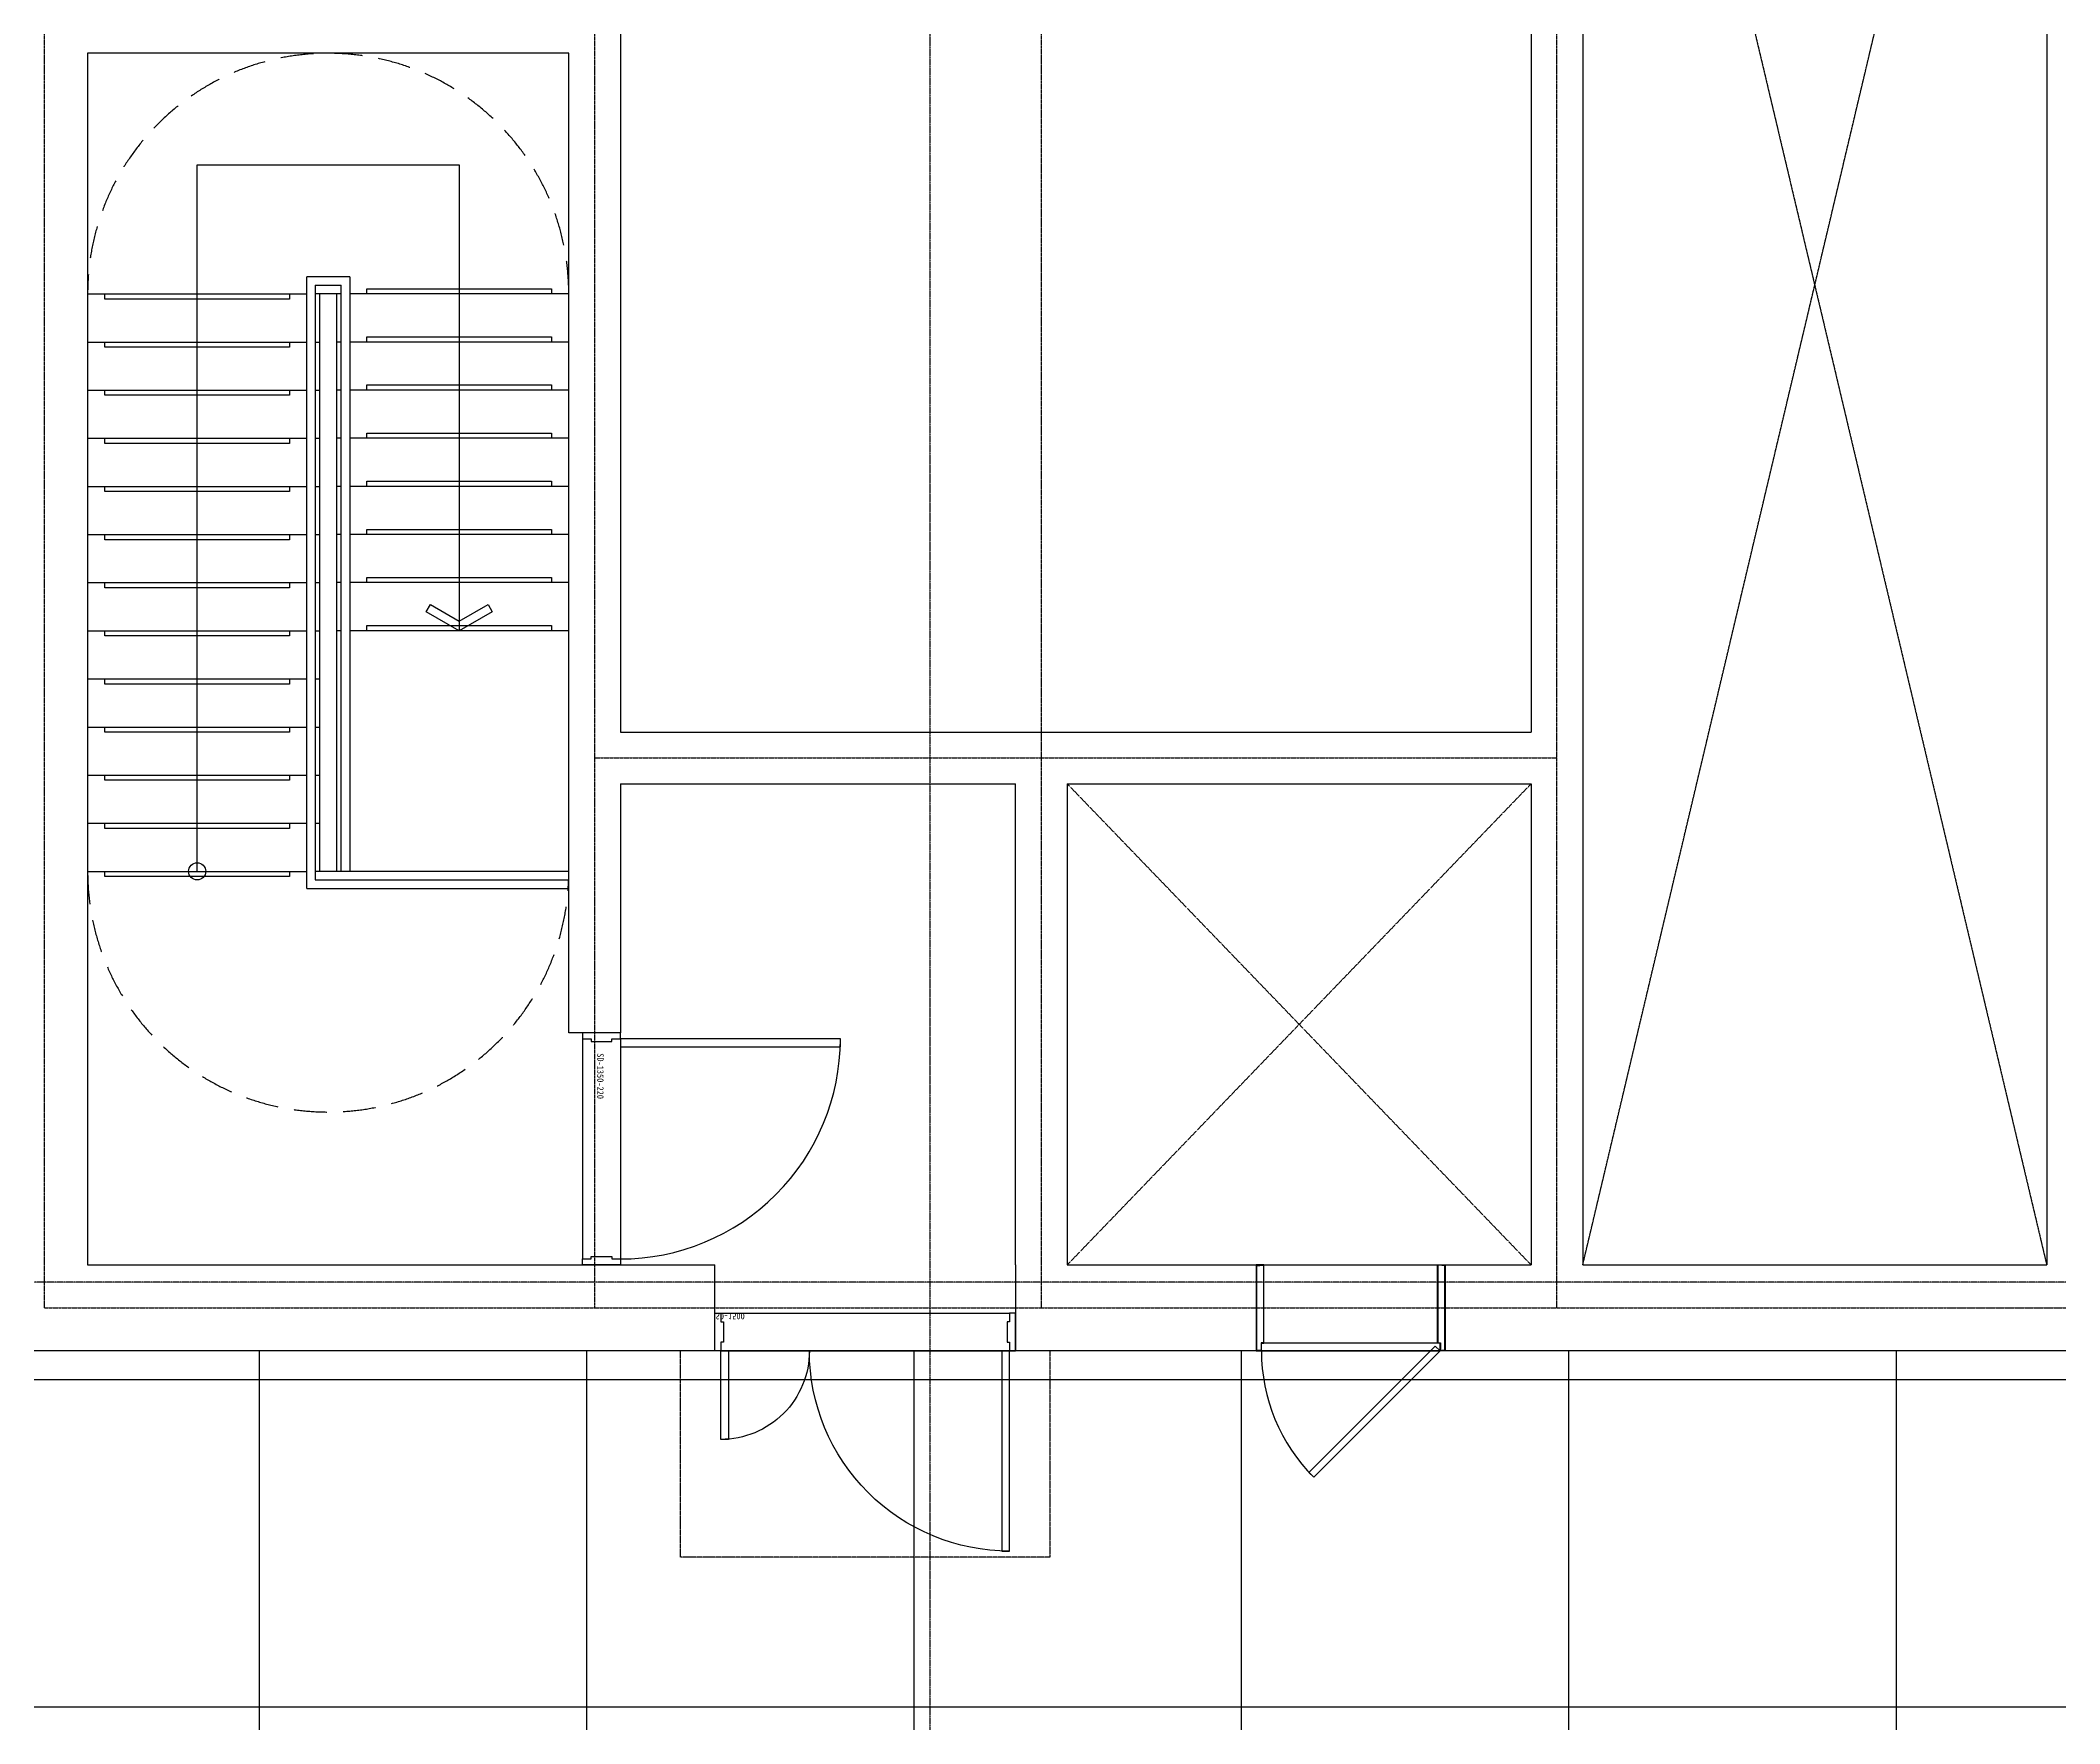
# Model space of a CAD drawing. Header units: millimetres. Extents: x -179076 to 119312, y -18667 to 180141.
# Drawn here: x -81488 to -69738, y 138622 to 148416 of the extents above; entities that cross this region are included whole.
import ezdxf
from ezdxf.enums import TextEntityAlignment as Align

# ---------------------------------------------------------------- set-up
doc = ezdxf.new("R2010")
doc.units = ezdxf.units.MM
for name, pattern in [('X-CORE_PH$0$CENTER2', [1.125, 0.75, -0.125, 0.125, -0.125]), ('X-CORE_PH$0$DASHED', [3, 2, -1]), ('X-CORE_PH$0$HID', [1.5, 1, -0.5]), ('X-CORE_PH$0$HIDDEN', [9.525, 6.35, -3.175]), ('X-GRID_5~ROOF$0$CENTER2', [1.125, 0.75, -0.125, 0.125, -0.125])]:
    doc.linetypes.add(name, pattern=pattern)
doc.layers.get('0').update_dxf_attribs({"lineweight": 20})
doc.layers.get('Defpoints').update_dxf_attribs({"color": 151, "lineweight": 9})
for name, color, linetype in [('X-CORE_PH$0$A-CEN2', 8, 'X-CORE_PH$0$CENTER2'), ('X-CORE_PH$0$A-CON', 2, 'Continuous'), ('X-CORE_PH$0$A-DOOR', 4, 'Continuous'), ('X-CORE_PH$0$A-DOORF', 9, 'Continuous'), ('X-CORE_PH$0$A-ELE4', 8, 'Continuous'), ('X-CORE_PH$0$A-HID1', 7, 'X-CORE_PH$0$HID'), ('X-CORE_PH$0$A-HR', 6, 'Continuous'), ('X-CORE_PH$0$A-OPEN2', 9, 'X-CORE_PH$0$DASHED'), ('X-CORE_PH$0$A-STR', 4, 'Continuous'), ('X-CORE_PH$0$A-SYM', 7, 'Continuous'), ('X-CORE_PH$0$X-CORE-HOTEL-1F$0$A-DOOR', 4, 'Continuous'), ('X-CORE_PH$0$X-CORE-HOTEL-1F$0$A-DOORF', 9, 'Continuous'), ('X-EXT_PH$0$A-254', 254, 'Continuous'), ('X-EXT_PH$0$A-ELE1', 2, 'Continuous'), ('X-EXT_PH$0$A-PAT', 251, 'Continuous'), ('X-GRID_5~ROOF$0$A-CEN1', 1, 'X-GRID_5~ROOF$0$CENTER2')]:
    doc.layers.add(name, color=color, linetype=linetype)
doc.styles.add('X-CORE_PH$0$X-CORE-HOTEL-1F$0$X-PLAN$0$Standard', font='')
doc.styles.add('X-CORE_PH$0$X-PLAN$0$Standard', font='')
doc.styles.get('X-CORE_PH$0$X-CORE-HOTEL-1F$0$X-PLAN$0$Standard').set_extended_font_data('DotumChe')
doc.styles.get('X-CORE_PH$0$X-PLAN$0$Standard').set_extended_font_data('DotumChe')

# ---------------------------------------------------------------- blocks, each defined once
blk = doc.blocks.new('X-CORE_PH$0$X-CORE_6~19F$0$A$C4f581239')
at = {"layer": 'X-CORE_PH$0$A-ELE4'}
for p, q in [((35, 350), (1715, 350)), ((35, 130), (1715, 130))]:
    blk.add_line(p, q, dxfattribs=at)
at = {"layer": 'X-CORE_PH$0$X-CORE-HOTEL-1F$0$A-DOOR'}
for points in [[(1715, 350), (1670, 350), (1670, 1515), (1715, 1515)], [(35, 350), (80, 350), (80, 865), (35, 865)], [(0, 130), (35, 130), (35, 180), (50, 180), (50, 300), (35, 300), (35, 350), (0, 350)], [(1750, 130), (1715, 130), (1715, 180), (1700, 180), (1700, 300), (1715, 300), (1715, 350), (1750, 350)]]:
    blk.add_lwpolyline(points, close=True, dxfattribs=at)
at = {"layer": 'X-CORE_PH$0$X-CORE-HOTEL-1F$0$A-DOORF'}
for centre, radius, start, end in [((1715, 350), 1165, 89.99, 180.0004), ((35, 350), 515, 359.9988, 90.01)]:
    blk.add_arc(centre, radius, start, end, dxfattribs=at)
at = {"layer": 'Defpoints', "linetype": 'Continuous', "style": 'X-CORE_PH$0$X-CORE-HOTEL-1F$0$X-PLAN$0$Standard', "text_generation_flag": 6}
blk.add_text('SD-1500', height=37.5, rotation=179.9897, dxfattribs=at).set_placement((89, 148), align=Align.MIDDLE)
blk = doc.blocks.new('X-CORE_PH$0$SD-1350-220')
at = {"layer": 'X-CORE_PH$0$A-DOOR'}
for points in [[(35, 25), (80, 25), (80, 1305), (35, 1305)], [(0, -195), (35, -195), (35, -145), (50, -145), (50, -25), (35, -25), (35, 25), (0, 25)], [(1350, -195), (1315, -195), (1315, -145), (1300, -145), (1300, -25), (1315, -25), (1315, 25), (1350, 25)]]:
    blk.add_lwpolyline(points, close=True, dxfattribs=at)
at = {"layer": 'X-CORE_PH$0$A-DOORF'}
blk.add_arc((35, 25), 1280, 359.9893, 90, dxfattribs=at)
at = {"layer": 'X-CORE_PH$0$A-ELE4'}
for p, q in [((35, 25), (1315, 25)), ((35, -195), (1315, -195))]:
    blk.add_line(p, q, dxfattribs=at)
at = {"layer": 'Defpoints', "linetype": 'Continuous', "style": 'X-CORE_PH$0$X-PLAN$0$Standard', "text_generation_flag": 6}
blk.add_text('SD-1350-220', height=37.5, rotation=180, dxfattribs=at).set_placement((251, -91), align=Align.MIDDLE)
blk = doc.blocks.new('*U316')
at = {"layer": 'X-CORE_PH$0$A-DOOR', "color": 8}
for p, q in [((1067, 0), (30, 0)), ((45, -45), (1052, -45)), ((1052, -499), (45, -499))]:
    blk.add_line(p, q, dxfattribs=at)
at = {"layer": 'X-CORE_PH$0$A-DOOR'}
for points in [[(763, 733), (30, 0), (58, -28), (792, 705)], [(2, -15), (2, -15), (2, -15), (0, -15), (0, 0), (30, 0), (30, -45), (45, -45), (45, -499), (0, -499), (0, -484), (2, -484), (2, -484), (2, -484), (2, -497), (43, -497), (43, -47), (28, -47), (28, -2), (2, -2)], [(1095, -15), (1095, -15), (1095, -15), (1097, -15), (1097, 0), (1067, 0), (1067, -45), (1052, -45), (1052, -499), (1097, -499), (1097, -484), (1095, -484), (1095, -484), (1095, -484), (1095, -497), (1054, -497), (1054, -47), (1069, -47), (1069, -2), (1095, -2)]]:
    blk.add_lwpolyline(points, close=True, dxfattribs=at)
at = {"layer": 'X-CORE_PH$0$A-DOOR', "color": 8}
for points in [[(20, -497), (2, -497), (2, -2), (20, -2), (20, -3), (3, -3), (3, -495), (20, -495)], [(1077, -497), (1095, -497), (1095, -2), (1077, -2), (1077, -3), (1094, -3), (1094, -495), (1077, -495)]]:
    blk.add_lwpolyline(points, close=True, dxfattribs=at)
blk.add_arc((30, 0), 1037, 0, 45, dxfattribs=at)

msp = doc.modelspace()

# ---------------------------------------------------------------- hatches: boundary and pattern name
at = {"layer": 'X-EXT_PH$0$A-254'}
h = msp.add_hatch(color=256, dxfattribs=at)
h.dxf.hatch_style = 1
edge = h.paths.add_edge_path(flags=16)
edge.add_arc((-150113.3, 146990.8), 116300, 0, 7.249805)
edge.add_arc((-40000.7, 160998.5), 5300, 7.24981, 83.51554)
edge.add_arc((-62813.3, -39709.2), 207300, 83.515545, 96.484455)
edge.add_arc((-85625.9, 160998.5), 5300, 96.48446, 172.75019)
edge.add_arc((24486.7, 146990.8), 116300, 172.750195, 180)
edge.add_arc((24486.7, 146990.8), 116300, 180, 187.249805)
edge.add_arc((-85625.9, 132983.1), 5300, 187.24981, 263.51554)
edge.add_arc((-62813.3, 333690.8), 207300, 263.515545, 276.484455)
edge.add_arc((-40000.7, 132983.1), 5300, 276.48446, 352.75019)
edge.add_arc((-150113.3, 146990.8), 116300, 352.750195, 360)
edge = h.paths.add_edge_path()
edge.add_arc((-150113.3, 146990.8), 116800, 0, 7.249805)
edge.add_arc((-40000.7, 160998.5), 5800, 7.24981, 83.51554)
edge.add_arc((-62813.3, -39709.2), 207800, 83.515545, 96.484455)
edge.add_arc((-85625.9, 160998.5), 5800, 96.48446, 172.75019)
edge.add_arc((24486.7, 146990.8), 116800, 172.750195, 180)
edge.add_arc((24486.7, 146990.8), 116800, 180, 187.249805)
edge.add_arc((-85625.9, 132983.1), 5800, 187.24981, 263.51554)
edge.add_arc((-62813.3, 333690.8), 207800, 263.515545, 276.484455)
edge.add_arc((-40000.7, 132983.1), 5800, 276.48446, 352.75019)
edge.add_arc((-150113.3, 146990.8), 116800, 352.750195, 360)
at = {"layer": 'X-EXT_PH$0$A-PAT'}
h = msp.add_hatch(dxfattribs=at)
h.set_pattern_fill('NET', color=256, scale=600)
h.set_pattern_definition([(0, (-165939.6, 60614), (0, 1905), []), (90, (-165939.6, 60614), (-1905, 1e-13), [])])
h.paths.add_polyline_path([(-81613.3, 153190.8), (-42913.3, 153190.8), (-42913.3, 140790.8), (-81613.3, 140790.8)], flags=16)
h.paths.add_polyline_path([(-42863.3, 145590.8), (-42763.3, 140790.8), (-42713.3, 140790.8)], flags=16)
edge = h.paths.add_edge_path()
edge.add_arc((-40000.7, 160998.5), 5300, 7.24981, 83.51554)
edge.add_arc((-62813.3, -39709.2), 207300, 83.515545, 96.484455)
edge.add_arc((-85625.9, 160998.5), 5300, 96.48446, 172.75019)
edge.add_arc((24486.7, 146990.8), 116300, 172.750195, 187.249805)
edge.add_arc((-85625.9, 132983.1), 5300, 187.24981, 263.51554)
edge.add_arc((-62813.3, 333690.8), 207300, 263.515545, 276.484455)
edge.add_arc((-40000.7, 132983.1), 5300, 276.48446, 352.75019)
edge.add_arc((-150113.3, 146990.8), 116300, 352.750195, 367.249805)

# ---------------------------------------------------------------- linework, layer by layer
at = {"layer": 'X-CORE_PH$0$A-CEN2'}
for p, q in [((-81463.3, 141040.8), (-81463.3, 152940.8)), ((-78263.3, 152940.8), (-78263.3, 141040.8)), ((-75663.3, 141040.8), (-75663.3, 152940.8)), ((-72663.3, 141040.8), (-72663.3, 152940.8)), ((-78263.3, 144240.8), (-72663.3, 144240.8)), ((-81463.3, 141040.8), (-46963.3, 141040.8))]:
    msp.add_line(p, q, dxfattribs=at)
at = {"layer": 'X-CORE_PH$0$A-CON', "ltscale": 10}
for p, q in [((-78113.3, 152690.8), (-78113.3, 144390.8)), ((-72513.3, 152690.8), (-72513.3, 141290.8)), ((-69813.3, 152690.8), (-69813.3, 141290.8)), ((-72813.3, 149790.8), (-72813.3, 144390.8)), ((-78413.3, 148340.8), (-81213.3, 148340.8)), ((-81213.3, 148340.8), (-81213.3, 141290.8)), ((-78413.3, 142640.8), (-78413.3, 148340.8)), ((-78113.3, 144390.8), (-72813.3, 144390.8)), ((-78113.3, 144090.8), (-78113.3, 142640.8)), ((-78113.3, 144090.8), (-75813.3, 144090.8)), ((-75813.3, 141290.8), (-75813.3, 144090.8)), ((-75513.3, 144090.8), (-72813.3, 144090.8)), ((-75513.3, 144090.8), (-75513.3, 141290.8)), ((-78113.3, 142640.8), (-78413.3, 142640.8)), ((-81213.3, 141290.8), (-77563.3, 141290.8)), ((-74413.3, 141290.8), (-74413.3, 140790.8)), ((-73313.3, 141290.8), (-73313.3, 140790.8)), ((-72513.3, 141290.8), (-69813.3, 141290.8)), ((-77563.3, 140790.8), (-81713.3, 140790.8)), ((-74413.3, 140790.8), (-75813.3, 140790.8)), ((-51663.3, 140790.8), (-73313.3, 140790.8))]:
    msp.add_line(p, q, dxfattribs=at)
at = {"layer": 'X-CORE_PH$0$A-CON'}
for p, q in [((-72813.3, 144090.8), (-72813.3, 141290.8)), ((-77563.3, 140790.8), (-77563.3, 141290.8)), ((-75813.3, 141290.8), (-75813.3, 140790.8)), ((-75513.3, 141290.8), (-74413.3, 141290.8)), ((-73313.3, 141290.8), (-72813.3, 141290.8))]:
    msp.add_line(p, q, dxfattribs=at)
at = {"layer": 'X-CORE_PH$0$A-ELE4'}
for points in [[(-80038.3, 146940.8), (-80038.3, 146910.8), (-81113.3, 146910.8), (-81113.3, 146940.8)], [(-79588.3, 146940.8), (-79588.3, 146970.8), (-78513.3, 146970.8), (-78513.3, 146940.8)], [(-80038.3, 146660.8), (-80038.3, 146630.8), (-81113.3, 146630.8), (-81113.3, 146660.8)], [(-79588.3, 146660.8), (-79588.3, 146690.8), (-78513.3, 146690.8), (-78513.3, 146660.8)], [(-79588.3, 146380.8), (-79588.3, 146410.8), (-78513.3, 146410.8), (-78513.3, 146380.8)], [(-80038.3, 146380.8), (-80038.3, 146350.8), (-81113.3, 146350.8), (-81113.3, 146380.8)], [(-80038.3, 146100.8), (-80038.3, 146070.8), (-81113.3, 146070.8), (-81113.3, 146100.8)], [(-79588.3, 146100.8), (-79588.3, 146130.8), (-78513.3, 146130.8), (-78513.3, 146100.8)], [(-80038.3, 145820.8), (-80038.3, 145790.8), (-81113.3, 145790.8), (-81113.3, 145820.8)], [(-79588.3, 145820.8), (-79588.3, 145850.8), (-78513.3, 145850.8), (-78513.3, 145820.8)], [(-80038.3, 145540.8), (-80038.3, 145510.8), (-81113.3, 145510.8), (-81113.3, 145540.8)], [(-79588.3, 145540.8), (-79588.3, 145570.8), (-78513.3, 145570.8), (-78513.3, 145540.8)], [(-80038.3, 145260.8), (-80038.3, 145230.8), (-81113.3, 145230.8), (-81113.3, 145260.8)], [(-79588.3, 145260.8), (-79588.3, 145290.8), (-78513.3, 145290.8), (-78513.3, 145260.8)], [(-79588.3, 144980.8), (-79588.3, 145010.8), (-78513.3, 145010.8), (-78513.3, 144980.8)], [(-80038.3, 144980.8), (-80038.3, 144950.8), (-81113.3, 144950.8), (-81113.3, 144980.8)], [(-80038.3, 144700.8), (-80038.3, 144670.8), (-81113.3, 144670.8), (-81113.3, 144700.8)], [(-80038.3, 144420.8), (-80038.3, 144390.8), (-81113.3, 144390.8), (-81113.3, 144420.8)], [(-80038.3, 144140.8), (-80038.3, 144110.8), (-81113.3, 144110.8), (-81113.3, 144140.8)], [(-80038.3, 143860.8), (-80038.3, 143830.8), (-81113.3, 143830.8), (-81113.3, 143860.8)], [(-80038.3, 143580.8), (-80038.3, 143550.8), (-81113.3, 143550.8), (-81113.3, 143580.8)]]:
    msp.add_lwpolyline(points, dxfattribs=at)
at = {"layer": 'X-CORE_PH$0$A-HID1'}
msp.add_lwpolyline([(-75613.3, 140790.8), (-75613.3, 139590.8), (-77763.3, 139590.8), (-77763.3, 140790.8)], dxfattribs=at)
at = {"layer": 'X-CORE_PH$0$A-HR'}
for p, q in [((-79938.3, 143480.8), (-79938.3, 147040.8)), ((-79688.3, 147040.8), (-79938.3, 147040.8)), ((-79888.3, 146990.8), (-79888.3, 143530.8)), ((-79888.3, 146990.8), (-79738.3, 146990.8)), ((-79738.3, 143580.8), (-79738.3, 146990.8)), ((-79688.3, 147040.8), (-79688.3, 143580.8)), ((-79938.3, 143480.8), (-78413.3, 143480.8)), ((-79888.3, 143530.8), (-78413.3, 143530.8))]:
    msp.add_line(p, q, dxfattribs=at)
at = {"layer": 'X-CORE_PH$0$A-OPEN2'}
for p, q in [((-72513.3, 152690.8), (-69813.3, 141290.8)), ((-72513.3, 141290.8), (-69813.3, 152690.8)), ((-75513.3, 144090.8), (-72813.3, 141290.8)), ((-75513.3, 141290.8), (-72813.3, 144090.8))]:
    msp.add_line(p, q, dxfattribs=at)
at = {"layer": 'X-CORE_PH$0$A-STR'}
for p, q in [((-81213.3, 146940.8), (-79938.3, 146940.8)), ((-79738.3, 146940.8), (-79888.3, 146940.8)), ((-79863.3, 146940.8), (-79863.3, 143580.8)), ((-79763.3, 143580.8), (-79763.3, 146940.8)), ((-78413.3, 146940.8), (-79688.3, 146940.8)), ((-81213.3, 146660.8), (-79938.3, 146660.8)), ((-79888.3, 146660.8), (-79863.3, 146660.8)), ((-79738.3, 146660.8), (-79763.3, 146660.8)), ((-78413.3, 146660.8), (-79688.3, 146660.8)), ((-81213.3, 146380.8), (-79938.3, 146380.8)), ((-79888.3, 146380.8), (-79863.3, 146380.8)), ((-79738.3, 146380.8), (-79763.3, 146380.8)), ((-78413.3, 146380.8), (-79688.3, 146380.8)), ((-81213.3, 146100.8), (-79938.3, 146100.8)), ((-79888.3, 146100.8), (-79863.3, 146100.8)), ((-79738.3, 146100.8), (-79763.3, 146100.8)), ((-78413.3, 146100.8), (-79688.3, 146100.8)), ((-81213.3, 145820.8), (-79938.3, 145820.8)), ((-79888.3, 145820.8), (-79863.3, 145820.8)), ((-79738.3, 145820.8), (-79763.3, 145820.8)), ((-78413.3, 145820.8), (-79688.3, 145820.8)), ((-81213.3, 145540.8), (-79938.3, 145540.8)), ((-79888.3, 145540.8), (-79863.3, 145540.8)), ((-79738.3, 145540.8), (-79763.3, 145540.8)), ((-78413.3, 145540.8), (-79688.3, 145540.8)), ((-81213.3, 145260.8), (-79938.3, 145260.8)), ((-79888.3, 145260.8), (-79863.3, 145260.8)), ((-79738.3, 145260.8), (-79763.3, 145260.8)), ((-78413.3, 145260.8), (-79688.3, 145260.8)), ((-81213.3, 144980.8), (-79938.3, 144980.8)), ((-79888.3, 144980.8), (-79863.3, 144980.8)), ((-79738.3, 144980.8), (-79763.3, 144980.8)), ((-78413.3, 144980.8), (-79688.3, 144980.8)), ((-81213.3, 144700.8), (-79938.3, 144700.8)), ((-79888.3, 144700.8), (-79863.3, 144700.8)), ((-81213.3, 144420.8), (-79938.3, 144420.8)), ((-79888.3, 144420.8), (-79863.3, 144420.8)), ((-81213.3, 144140.8), (-79938.3, 144140.8)), ((-79888.3, 144140.8), (-79863.3, 144140.8)), ((-81213.3, 143860.8), (-79938.3, 143860.8)), ((-79888.3, 143860.8), (-79863.3, 143860.8)), ((-81213.3, 143580.8), (-79938.3, 143580.8)), ((-78413.3, 143580.8), (-79888.3, 143580.8))]:
    msp.add_line(p, q, dxfattribs=at)
at = {"layer": 'X-CORE_PH$0$A-STR', "color": 8, "linetype": 'X-CORE_PH$0$HIDDEN', "ltscale": 30}
for centre, start, end in [((-79813.3, 146940.8), 0, 180), ((-79813.3, 143580.8), 180, 0)]:
    msp.add_arc(centre, 1400, start, end, dxfattribs=at)
at = {"layer": 'X-CORE_PH$0$A-SYM'}
msp.add_lwpolyline([(-80575.8, 143580.8), (-80575.8, 147690.8), (-79050.8, 147690.8), (-79050.8, 144980.8)], dxfattribs=at)
msp.add_lwpolyline([(-79242.8, 145091.6), (-79218.8, 145133.2), (-79050.8, 145036.2), (-78882.8, 145133.2), (-78858.8, 145091.6), (-79050.8, 144980.8)], close=True, dxfattribs=at)
msp.add_circle((-80575.8, 143580.8), 50, dxfattribs=at)
at = {"layer": 'X-EXT_PH$0$A-ELE1'}
msp.add_lwpolyline([(-47313.3, 140790.8), (-81713.3, 140790.8), (-81713.3, 153190.8), (-47313.3, 153190.8), (-47313.3, 153190.8), (-42813.3, 153190.8), (-42813.3, 140790.8), (-47313.3, 140790.8)], dxfattribs=at)
at = {"layer": 'X-GRID_5~ROOF$0$A-CEN1', "ltscale": 10}
msp.add_line((-76313.3, 175040.8), (-76313.3, 119040.8), dxfattribs=at)
msp.add_lwpolyline([(-29513.3, 141190.8), (-99513.3, 141190.8)], dxfattribs=at)

# ---------------------------------------------------------------- block references
at = {"rotation": 270}
msp.add_blockref('X-CORE_PH$0$SD-1350-220', (-78138.3, 142640.8), dxfattribs=at)
at = {"layer": 'X-CORE_PH$0$A-DOOR', "xscale": 1.002688381276786, "yscale": 1.002688381276786, "zscale": 1.002688381276786, "rotation": 180}
msp.add_blockref('*U316', (-73313.3, 140790.8), dxfattribs=at)
at = {"layer": 'X-CORE_PH$0$A-DOOR', "xscale": -1, "rotation": 180}
msp.add_blockref('X-CORE_PH$0$X-CORE_6~19F$0$A$C4f581239', (-77563.3, 141140.8), dxfattribs=at)

doc.saveas('drawing.dxf')
